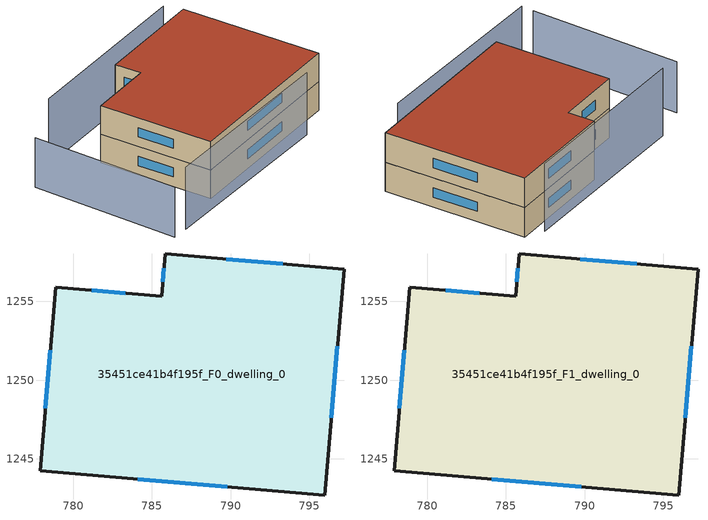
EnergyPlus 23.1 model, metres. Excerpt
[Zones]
35451ce41b4f195f_F0_dwelling_0
 floor ground (EU_floor_Construction): 797.2,1257.05 795.98,1242.7 777.9,1244.24 778.89,1255.9 785.61,1255.32 785.84,1258.01 z0
 wall outside (EU_wall_Construction): 777.9,1244.24 795.98,1242.7 797.2,1257.05 785.84,1258.01 785.61,1255.32 778.89,1255.9 777.9,1244.24 z0:3
 window (EU_Window_Construction): 784.09,1243.71 789.79,1243.22 / 778.55,1251.9 778.23,1248.23 / 783.31,1255.52 781.19,1255.7 / 785.76,1257.09 785.69,1256.25 / 793.31,1257.38 789.73,1257.68 / 796.4,1247.61 796.79,1252.14 z1.03:1.97
35451ce41b4f195f_F1_dwelling_0
 floor to 35451ce41b4f195f_F0_dwelling_0 (EU_floor_Construction): 797.2,1257.05 795.98,1242.7 777.9,1244.24 778.89,1255.9 785.61,1255.32 785.84,1258.01 z3
 wall outside (EU_wall_Construction): 777.9,1244.24 795.98,1242.7 797.2,1257.05 785.84,1258.01 785.61,1255.32 778.89,1255.9 777.9,1244.24 z3:6
 window (EU_Window_Construction): 784.09,1243.71 789.79,1243.22 / 778.55,1251.9 778.23,1248.23 / 783.31,1255.52 781.19,1255.7 / 785.76,1257.09 785.69,1256.25 / 793.31,1257.38 789.73,1257.68 / 796.4,1247.61 796.79,1252.14 z4.03:4.97
 roof outside (EU_roof_Construction): 795.98,1242.7 797.2,1257.05 785.84,1258.01 785.61,1255.32 778.89,1255.9 777.9,1244.24 z6
shading: 772.22,1243.81 791.76,1241.73 z0:6.5; 772.43,1259.17 770.54,1244.07 z0:5.2; 795.54,1258.18 776.48,1259.91 z0:6.9
[Building]
EU S2 Campaign: North Axis=0; Terrain=City; Solar Distribution=FullExterior
[Site:Location]
Cape.Town.Intl.AP: Latitude=-33.965; Longitude=18.602; Time Zone=2; Elevation=46
[SizingPeriod:WeatherFileDays]
AnnualSizingPeriod: Begin Month=1; Begin Day of Month=1; End Month=12; End Day of Month=31; Day of Week for Start Day=Monday; Use Weather File Daylight Saving Period=No; Use Weather File Rain and Snow Indicators=No
[MATERIAL]
EU_InternalMass_Material: Roughness=MediumRough; Thickness=0.1; Conductivity=1; Density=1800; Specific Heat=900; Thermal Absorptance=0.9; Solar Absorptance=0.7; Visible Absorptance=0.7
[MATERIAL:NOMASS] Roughness=MediumRough; Thermal Absorptance=0.9; Solar Absorptance=0.7; Visible Absorptance=0.7
Name | Thermal Resistance
EU_wall_NoMass | 0.493876
EU_roof_NoMass | 0.449382
EU_floor_NoMass | 1.25
[WINDOWMATERIAL:SIMPLEGLAZINGSYSTEM]
EU_Window_SimpleGlazing: UFactor=4.4; Solar Heat Gain Coefficient=0.85; Visible Transmittance=0.85
[CONSTRUCTION]
EU_wall_Construction: EU_wall_NoMass
EU_roof_Construction: EU_roof_NoMass
EU_floor_Construction: EU_floor_NoMass
EU_Window_Construction: EU_Window_SimpleGlazing
EU_InternalMass_Construction: EU_InternalMass_Material
[ZONE] Type=1; Multiplier=1; Ceiling Height=autocalculate; Volume=729.773; Floor Area=autocalculate; Part of Total Floor Area=Yes
35451ce41b4f195f_F0_dwelling_0; 35451ce41b4f195f_F1_dwelling_0
[INTERNALMASS] Construction=EU_InternalMass_Construction; Surface Area=243.258
Name | Zone or ZoneList
35451ce41b4f195f_F0_dwelling_0_EU_InternalMass | 35451ce41b4f195f_F0_dwelling_0
35451ce41b4f195f_F1_dwelling_0_EU_InternalMass | 35451ce41b4f195f_F1_dwelling_0
[OTHEREQUIPMENT] Fuel Type=Electricity; Design Level Calculation Method=Watts/Area; Power per Zone Floor Area=1; Fraction Latent=0; Fraction Radiant=0; Fraction Lost=0; Carbon Dioxide Generation Rate=0; EndUse Subcategory=EU_Step8_InternalGains
Name | Zone or ZoneList or Space or SpaceList | Schedule
EU_Step8_InternalGain_35451ce41b4f195f_F0_dwelling_0_f000 | 35451ce41b4f195f_F0_dwelling_0 | EU_Step8_GainSchedule_35451ce41b4f195f_F0_dwelling_0_f000
EU_Step8_InternalGain_35451ce41b4f195f_F1_dwelling_0_f000 | 35451ce41b4f195f_F1_dwelling_0 | EU_Step8_GainSchedule_35451ce41b4f195f_F1_dwelling_0_f000
[ZONEVENTILATION:DESIGNFLOWRATE] Schedule=EU_AlwaysOn; Design Flow Rate Calculation Method=AirChanges/Hour; Air Changes per Hour=0.64; Ventilation Type=Natural; Fan Pressure Rise=0; Fan Total Efficiency=1; Constant Term Coefficient=1; Temperature Term Coefficient=0; Velocity Term Coefficient=0; Velocity Squared Term Coefficient=0; Minimum Indoor Temperature=-100; Maximum Indoor Temperature=100; Delta Temperature=-100; Minimum Outdoor Temperature=-100; Maximum Outdoor Temperature=100; Maximum Wind Speed=40
Name | Zone or ZoneList or Space or SpaceList
EU_ConstantAir_35451ce41b4f195f_F0_dwelling_0 | 35451ce41b4f195f_F0_dwelling_0
EU_ConstantAir_35451ce41b4f195f_F1_dwelling_0 | 35451ce41b4f195f_F1_dwelling_0
[HVACTEMPLATE:THERMOSTAT] Constant Heating Setpoint=20; Constant Cooling Setpoint=50
EU_HeatOnly_35451ce41b4f195f_F0_dwelling_0; EU_HeatOnly_35451ce41b4f195f_F1_dwelling_0
[HVACTEMPLATE:ZONE:IDEALLOADSAIRSYSTEM] System Availability Schedule=EU_AlwaysOn; Maximum Heating Supply Air Temperature=50; Minimum Cooling Supply Air Temperature=13; Maximum Heating Supply Air Humidity Ratio=0.0156; Minimum Cooling Supply Air Humidity Ratio=0.0077; Heating Limit=NoLimit; Cooling Limit=NoLimit; Heating Availability Schedule=EU_AlwaysOn; Cooling Availability Schedule=EU_CoolingOff; Dehumidification Control Type=ConstantSensibleHeatRatio; Cooling Sensible Heat Ratio=0.7; Dehumidification Setpoint=60; Humidification Control Type=None; Humidification Setpoint=30; Outdoor Air Method=None; Outdoor Air Flow Rate per Person=0.00944; Outdoor Air Flow Rate per Zone Floor Area=0; Outdoor Air Flow Rate per Zone=0; Demand Controlled Ventilation Type=None; Outdoor Air Economizer Type=NoEconomizer; Heat Recovery Type=None; Sensible Heat Recovery Effectiveness=0.7; Latent Heat Recovery Effectiveness=0.65
Name | Template Thermostat
35451ce41b4f195f_F0_dwelling_0 | EU_HeatOnly_35451ce41b4f195f_F0_dwelling_0
35451ce41b4f195f_F1_dwelling_0 | EU_HeatOnly_35451ce41b4f195f_F1_dwelling_0
[SIZING:ZONE] Zone Cooling Design Supply Air Temperature Input Method=SupplyAirTemperature; Zone Cooling Design Supply Air Temperature=13; Zone Heating Design Supply Air Temperature Input Method=SupplyAirTemperature; Zone Heating Design Supply Air Temperature=50; Zone Cooling Design Supply Air Humidity Ratio=0.008; Zone Heating Design Supply Air Humidity Ratio=0.008; Cooling Design Air Flow Method=DesignDay; Cooling Design Air Flow Rate=0; Cooling Minimum Air Flow per Zone Floor Area=0.000762; Cooling Minimum Air Flow=0; Cooling Minimum Air Flow Fraction=0.2; Heating Design Air Flow Method=DesignDay; Heating Design Air Flow Rate=0; Heating Maximum Air Flow per Zone Floor Area=0.002032; Heating Maximum Air Flow=0.141576; Heating Maximum Air Flow Fraction=0.3; Account for Dedicated Outdoor Air System=No; Dedicated Outdoor Air System Control Strategy=NeutralSupplyAir; Dedicated Outdoor Air Low Setpoint Temperature for Design=autosize; Dedicated Outdoor Air High Setpoint Temperature for Design=autosize; Zone Load Sizing Method=Sensible Load Only No Latent Load; Zone Latent Cooling Design Supply Air Humidity Ratio Input Method=HumidityRatioDifference; Zone Cooling Design Supply Air Humidity Ratio Difference=0.005; Zone Latent Heating Design Supply Air Humidity Ratio Input Method=HumidityRatioDifference; Zone Humidification Design Supply Air Humidity Ratio Difference=0.005
35451ce41b4f195f_F0_dwelling_0; 35451ce41b4f195f_F1_dwelling_0
[SCHEDULE:CONSTANT]
Name | Hourly Value
EU_AlwaysOn | 1
EU_CoolingOff | 0
[SCHEDULE:FILE] Column Number=1; Rows to Skip at Top=0; Number of Hours of Data=8760; Column Separator=Comma; Interpolate to Timestep=No; Minutes per Item=60; Adjust Schedule for Daylight Savings=Yes
Name | File
EU_Step8_GainSchedule_35451ce41b4f195f_F0_dwelling_0_f000 | ../../schedules/35451ce41b4f195f/35451ce41b4f195f_F0_dwelling_0_f000_gain.csv
EU_Step8_GainSchedule_35451ce41b4f195f_F1_dwelling_0_f000 | ../../schedules/35451ce41b4f195f/35451ce41b4f195f_F1_dwelling_0_f000_gain.csv
